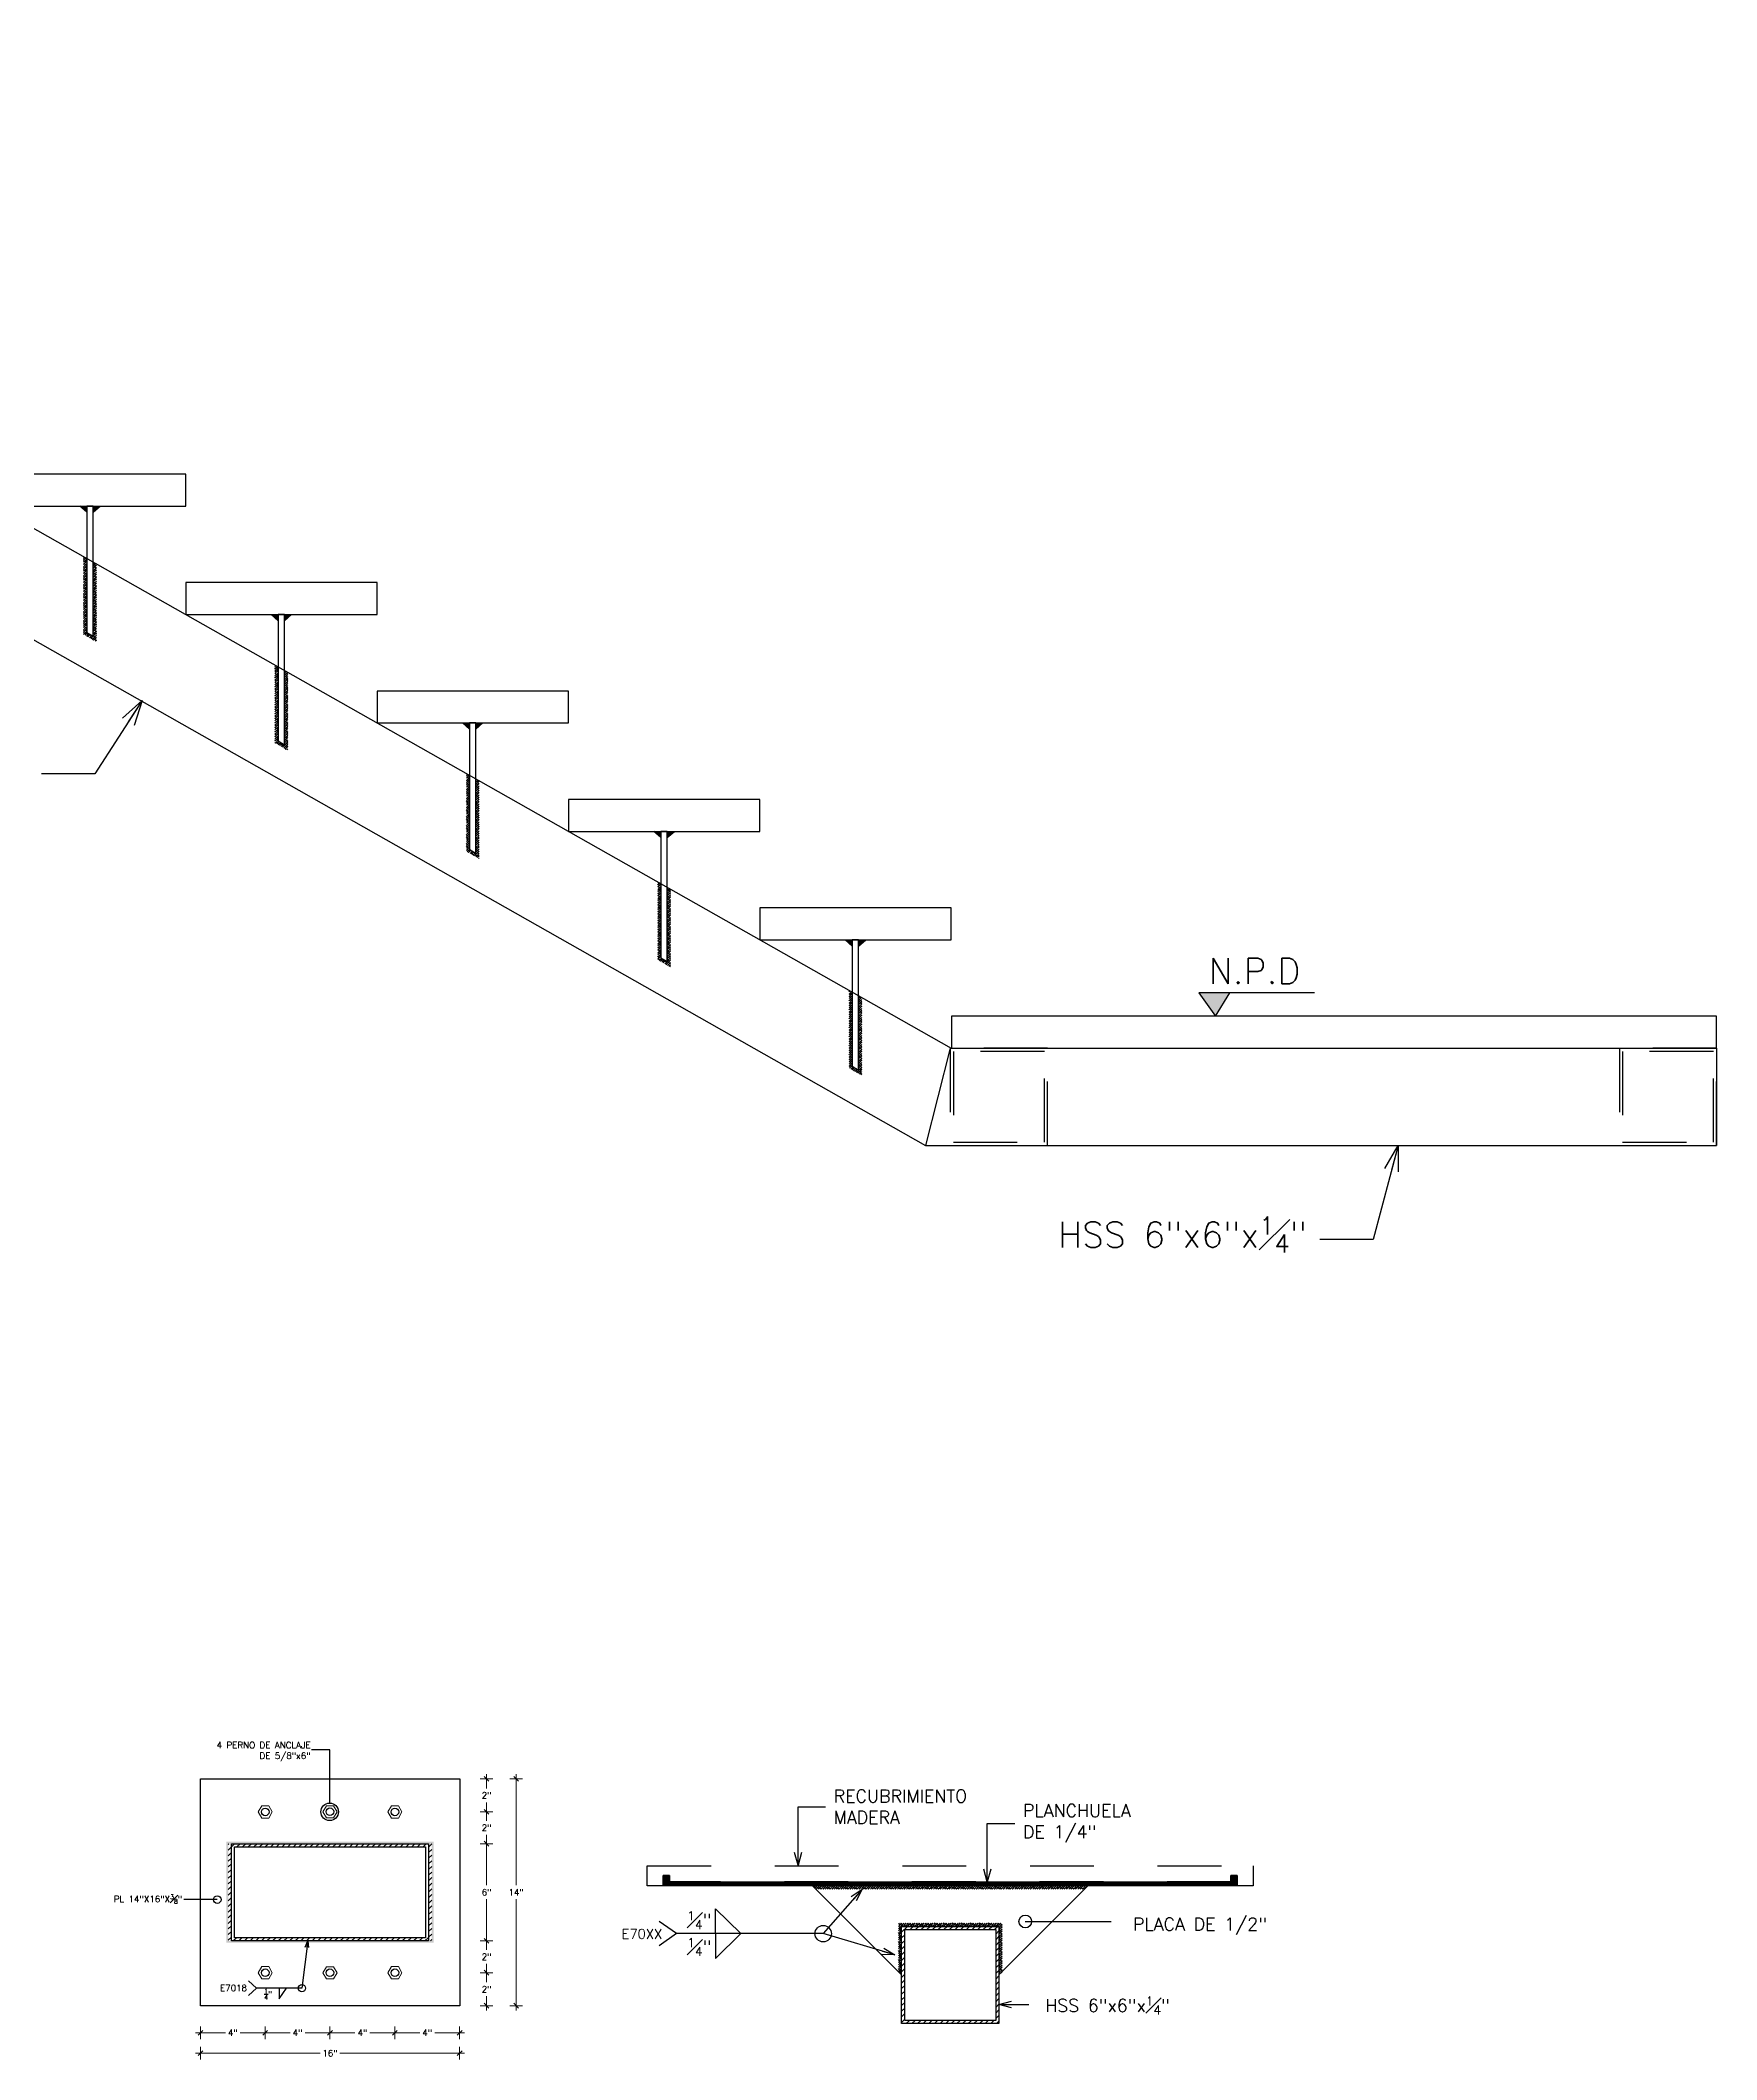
# Model space of a CAD drawing. Header units: metres. Extents: x -44 to 358, y -286 to 66.
# Drawn here: x 142.977 to 145.605, y 20.142 to 23.307 of the extents above; entities that cross this region are included whole.
import ezdxf

# ---------------------------------------------------------------- set-up
doc = ezdxf.new("R2010")
doc.units = ezdxf.units.M
doc.header["$LTSCALE"] = 0.3
doc.header["$PDMODE"] = 3
doc.linetypes.add('HIDDEN', pattern=[9.525, 6.35, -3.175])
doc.linetypes.add('HIDDEN2', pattern=[4.7625, 3.175, -1.5875])
for name, color, linetype in [('ACERO', 5, 'Continuous'), ('DimText', 4, 'Continuous'), ('DIMTEXTO', 4, 'Continuous'), ('Escalera', 2, 'Continuous'), ('HATCH', 8, 'Continuous')]:
    doc.layers.add(name, color=color, linetype=linetype)
doc.layers.add('VIGAS', color=1, linetype='HIDDEN', lineweight=15)
doc.styles.add('SIMPLEX', font='simplex_.ttf', dxfattribs={"height": 0.2})
doc.styles.add('SMPLEX', font='simplex.shx')
doc.dimstyles.new('D-08', dxfattribs={"dimscale": 0.08, "dimtxt": 0.2, "dimasz": 0.2, "dimexe": 0.18, "dimexo": 0.2, "dimgap": 0.1, "dimtad": 0, "dimtih": 1, "dimtoh": 1, "dimzin": 0, "dimdsep": 46, "dimtxsty": 'SMPLEX', "dimblk": 'OBLIQUE', "dimcen": 0.09, "dimdle": 0.2, "dimclrd": 4, "dimclre": 4, "dimclrt": 4, "dimadec": 0, "dimazin": 0, "dimtfac": 1, "dimtofl": 0, "dimtmove": 0, "dimatfit": 3, "dimldrblk": 'OPEN30', "dimfxl": 1, "dimtolj": 1, "dimtzin": 0, "dimarcsym": 0})
doc.dimstyles.new('D-20', dxfattribs={"dimscale": 0.2, "dimtxt": 0.2, "dimasz": 0.2, "dimexe": 0.18, "dimexo": 0.2, "dimgap": 0.1, "dimtad": 0, "dimtih": 1, "dimtoh": 1, "dimzin": 0, "dimdsep": 46, "dimtxsty": 'SMPLEX', "dimblk": 'OBLIQUE', "dimcen": 0.09, "dimdle": 0.2, "dimclrd": 4, "dimclre": 4, "dimclrt": 4, "dimadec": 0, "dimazin": 0, "dimtfac": 1, "dimtofl": 0, "dimtmove": 0, "dimatfit": 3, "dimldrblk": 'OPEN30', "dimfxl": 0.5, "dimfxlon": 1, "dimtolj": 1, "dimtzin": 0, "dimarcsym": 0})
doc.dimstyles.new('D-5', dxfattribs={"dimscale": 0.05, "dimtxt": 0.2, "dimasz": 0.2, "dimexe": 0.2, "dimexo": 0.2, "dimgap": 0.1, "dimtad": 0, "dimtih": 1, "dimtoh": 1, "dimzin": 0, "dimdsep": 46, "dimtxsty": 'SMPLEX', "dimblk1": 'OBLIQUE', "dimblk2": 'OBLIQUE', "dimsah": 1, "dimcen": 0.2, "dimclrd": 4, "dimclre": 4, "dimclrt": 4, "dimadec": 0, "dimazin": 0, "dimtfac": 1, "dimtmove": 0, "dimatfit": 3, "dimldrblk": 'OPEN30', "dimfxl": 0.2, "dimfxlon": 1, "dimtolj": 1, "dimtzin": 0, "dimarcsym": 0})
doc.dimstyles.new('DIM-10', dxfattribs={"dimscale": 0.1, "dimtxt": 0.2, "dimasz": 0.2, "dimexe": 0.2, "dimexo": 0.2, "dimgap": 0.1, "dimtad": 0, "dimtih": 1, "dimtoh": 1, "dimzin": 0, "dimdsep": 46, "dimtxsty": 'SMPLEX', "dimblk": 'OBLIQUE', "dimcen": 0.2, "dimclrd": 4, "dimclre": 4, "dimclrt": 4, "dimadec": 0, "dimazin": 0, "dimtfac": 1, "dimtmove": 0, "dimatfit": 3, "dimldrblk": 'OPEN30', "dimfxl": 0.5, "dimfxlon": 1, "dimtolj": 1, "dimtzin": 0, "dimarcsym": 0})
doc.dimstyles.new('DIM-100-PULG', dxfattribs={"dimtxt": 0.2, "dimasz": 0.15, "dimexe": 0.2, "dimexo": 0.2, "dimgap": 0.1, "dimtad": 0, "dimtih": 1, "dimtoh": 1, "dimdec": 4, "dimlfac": 39.370079, "dimzin": 0, "dimdsep": 46, "dimlunit": 5, "dimtxsty": 'SMPLEX', "dimblk": 'OBLIQUE', "dimcen": 5, "dimdle": 0.15, "dimclrd": 4, "dimclrt": 4, "dimadec": 0, "dimazin": 0, "dimtfac": 1, "dimtdec": 4, "dimtix": 1, "dimtmove": 0, "dimatfit": 3, "dimfxl": 0.2, "dimfxlon": 1, "dimfrac": 1, "dimlwd": 0, "dimlwe": 0, "dimarcsym": 0})
pattern_1 = [(45, (81.5245784, -3.9592616), (-0.00176776695, 0.00176776695), []), (135, (81.5245784, -3.9592616), (-0.00530330086, 0.00176776695), [0.00625, -0.00375])]

# ---------------------------------------------------------------- blocks, each defined once
blk = doc.blocks.new('_OBLIQUE')
at = {"color": 0, "linetype": 'ByBlock'}
blk.add_line((-0.5, -0.5), (0.5, 0.5), dxfattribs=at)
blk = doc.blocks.new('_Open30')
at = {"color": 0, "lineweight": -2}
for p, q in [((-1, 0.268), (0, 0)), ((0, 0), (-1, -0.268)), ((0, 0), (-1, 0))]:
    blk.add_line(p, q, dxfattribs=at)
blk = doc.blocks.new('*D654')
at = {"layer": 'DEFPOINTS', "color": 0, "transparency": 16777216}
for p in [(143.6343, 20.5819), (143.5327, 20.5301), (143.6765, 20.5301)]:
    blk.add_point(p, dxfattribs=at)
at = {"layer": 'DimText', "color": 0, "lineweight": 0, "transparency": 16777216}
for p, q in [((143.6665, 20.5819), (143.6865, 20.5819)), ((143.6665, 20.5301), (143.6865, 20.5301))]:
    blk.add_line(p, q, dxfattribs=at)
at = {"layer": 'DimText', "color": 4, "lineweight": 0, "transparency": 16777216}
for p, q in [((143.6765, 20.5894), (143.6765, 20.567)), ((143.6765, 20.5226), (143.6765, 20.545))]:
    blk.add_line(p, q, dxfattribs=at)
at = {"layer": 'DimText', "color": 4, "lineweight": 0, "transparency": 16777216, "xscale": 0.0075, "yscale": 0.0075, "zscale": 0.0075}
for p, rotation in [((143.6765, 20.5819), 90), ((143.6765, 20.5301), 270)]:
    blk.add_blockref('_OBLIQUE', p, dxfattribs=dict(at, rotation=rotation))
at = {"layer": 'DimText', "color": 4, "transparency": 16777216, "insert": (143.6765, 20.556), "char_height": 0.01, "attachment_point": 5, "style": 'SMPLEX'}
blk.add_mtext('2"', dxfattribs=at)
blk = doc.blocks.new('*D655')
at = {"layer": 'DEFPOINTS', "color": 0, "transparency": 16777216}
for p in [(143.5855, 20.4803), (143.5855, 20.3279), (143.6765, 20.3279)]:
    blk.add_point(p, dxfattribs=at)
at = {"layer": 'DimText', "color": 4, "lineweight": 0, "transparency": 16777216}
for p, q in [((143.6765, 20.4878), (143.6765, 20.415)), ((143.6765, 20.3204), (143.6765, 20.3931))]:
    blk.add_line(p, q, dxfattribs=at)
at = {"layer": 'DimText', "color": 0, "lineweight": 0, "transparency": 16777216}
for p, q in [((143.6665, 20.4803), (143.6865, 20.4803)), ((143.6665, 20.3279), (143.6865, 20.3279))]:
    blk.add_line(p, q, dxfattribs=at)
at = {"layer": 'DimText', "color": 4, "lineweight": 0, "transparency": 16777216, "xscale": 0.0075, "yscale": 0.0075, "zscale": 0.0075}
for p, rotation in [((143.6765, 20.4803), 90), ((143.6765, 20.3279), 270)]:
    blk.add_blockref('_OBLIQUE', p, dxfattribs=dict(at, rotation=rotation))
at = {"layer": 'DimText', "color": 4, "transparency": 16777216, "insert": (143.6765, 20.4041), "char_height": 0.01, "attachment_point": 5, "style": 'SMPLEX'}
blk.add_mtext('6"', dxfattribs=at)
blk = doc.blocks.new('*D656')
at = {"layer": 'DEFPOINTS', "color": 0, "transparency": 16777216}
for p in [(143.5327, 20.278), (143.6343, 20.2263), (143.6765, 20.2263)]:
    blk.add_point(p, dxfattribs=at)
at = {"layer": 'DimText', "color": 0, "lineweight": 0, "transparency": 16777216}
for p, q in [((143.6665, 20.278), (143.6865, 20.278)), ((143.6665, 20.2263), (143.6865, 20.2263))]:
    blk.add_line(p, q, dxfattribs=at)
at = {"layer": 'DimText', "color": 4, "lineweight": 0, "transparency": 16777216}
for p, q in [((143.6765, 20.2855), (143.6765, 20.2631)), ((143.6765, 20.2188), (143.6765, 20.2412))]:
    blk.add_line(p, q, dxfattribs=at)
at = {"layer": 'DimText', "color": 4, "lineweight": 0, "transparency": 16777216, "xscale": 0.0075, "yscale": 0.0075, "zscale": 0.0075}
for p, rotation in [((143.6765, 20.278), 90), ((143.6765, 20.2263), 270)]:
    blk.add_blockref('_OBLIQUE', p, dxfattribs=dict(at, rotation=rotation))
at = {"layer": 'DimText', "color": 4, "transparency": 16777216, "insert": (143.6765, 20.2521), "char_height": 0.01, "attachment_point": 5, "style": 'SMPLEX'}
blk.add_mtext('2"', dxfattribs=at)
blk = doc.blocks.new('*D657')
at = {"layer": 'DEFPOINTS', "color": 0, "transparency": 16777216}
for p in [(143.5855, 20.3279), (143.6765, 20.3279), (143.5327, 20.278)]:
    blk.add_point(p, dxfattribs=at)
at = {"layer": 'DimText', "color": 0, "lineweight": 0, "transparency": 16777216}
for p, q in [((143.6665, 20.3279), (143.6865, 20.3279)), ((143.6665, 20.278), (143.6865, 20.278))]:
    blk.add_line(p, q, dxfattribs=at)
at = {"layer": 'DimText', "color": 4, "lineweight": 0, "transparency": 16777216}
for p, q in [((143.6765, 20.3354), (143.6765, 20.3139)), ((143.6765, 20.2705), (143.6765, 20.292))]:
    blk.add_line(p, q, dxfattribs=at)
at = {"layer": 'DimText', "color": 4, "lineweight": 0, "transparency": 16777216, "xscale": 0.0075, "yscale": 0.0075, "zscale": 0.0075}
for p, rotation in [((143.6765, 20.3279), 90), ((143.6765, 20.278), 270)]:
    blk.add_blockref('_OBLIQUE', p, dxfattribs=dict(at, rotation=rotation))
at = {"layer": 'DimText', "color": 4, "transparency": 16777216, "insert": (143.6765, 20.3029), "char_height": 0.01, "attachment_point": 5, "style": 'SMPLEX'}
blk.add_mtext('2"', dxfattribs=at)
blk = doc.blocks.new('*D658')
at = {"layer": 'DEFPOINTS', "color": 0, "transparency": 16777216}
for p in [(143.5327, 20.5301), (143.5855, 20.4803), (143.6765, 20.4803)]:
    blk.add_point(p, dxfattribs=at)
at = {"layer": 'DimText', "color": 0, "lineweight": 0, "transparency": 16777216}
for p, q in [((143.6665, 20.5301), (143.6865, 20.5301)), ((143.6665, 20.4803), (143.6865, 20.4803))]:
    blk.add_line(p, q, dxfattribs=at)
at = {"layer": 'DimText', "color": 4, "lineweight": 0, "transparency": 16777216}
for p, q in [((143.6765, 20.5376), (143.6765, 20.5162)), ((143.6765, 20.4728), (143.6765, 20.4942))]:
    blk.add_line(p, q, dxfattribs=at)
at = {"layer": 'DimText', "color": 4, "lineweight": 0, "transparency": 16777216, "xscale": 0.0075, "yscale": 0.0075, "zscale": 0.0075}
for p, rotation in [((143.6765, 20.5301), 90), ((143.6765, 20.4803), 270)]:
    blk.add_blockref('_OBLIQUE', p, dxfattribs=dict(at, rotation=rotation))
at = {"layer": 'DimText', "color": 4, "transparency": 16777216, "insert": (143.6765, 20.5052), "char_height": 0.01, "attachment_point": 5, "style": 'SMPLEX'}
blk.add_mtext('2"', dxfattribs=at)
blk = doc.blocks.new('*D659')
at = {"layer": 'DEFPOINTS', "color": 0, "transparency": 16777216}
for p in [(143.6343, 20.5819), (143.6343, 20.2263), (143.7228, 20.2263)]:
    blk.add_point(p, dxfattribs=at)
at = {"layer": 'DimText', "color": 0, "lineweight": 0, "transparency": 16777216}
for p, q in [((143.7128, 20.5819), (143.7328, 20.5819)), ((143.7128, 20.2263), (143.7328, 20.2263))]:
    blk.add_line(p, q, dxfattribs=at)
at = {"layer": 'DimText', "color": 4, "lineweight": 0, "transparency": 16777216}
for p, q in [((143.7228, 20.5894), (143.7228, 20.415)), ((143.7228, 20.2188), (143.7228, 20.3931))]:
    blk.add_line(p, q, dxfattribs=at)
at = {"layer": 'DimText', "color": 4, "lineweight": 0, "transparency": 16777216, "xscale": 0.0075, "yscale": 0.0075, "zscale": 0.0075}
for p, rotation in [((143.7228, 20.5819), 90), ((143.7228, 20.2263), 270)]:
    blk.add_blockref('_OBLIQUE', p, dxfattribs=dict(at, rotation=rotation))
at = {"layer": 'DimText', "color": 4, "transparency": 16777216, "insert": (143.7228, 20.4041), "char_height": 0.01, "attachment_point": 5, "style": 'SMPLEX'}
blk.add_mtext('14"', dxfattribs=at)
blk = doc.blocks.new('*D660')
at = {"layer": 'DEFPOINTS', "color": 0, "transparency": 16777216}
for p in [(143.3295, 20.278), (143.2279, 20.2263), (143.3295, 20.1839)]:
    blk.add_point(p, dxfattribs=at)
at = {"layer": 'DimText', "color": 4, "lineweight": 0, "transparency": 16777216}
for p, q in [((143.2204, 20.1839), (143.2671, 20.1839)), ((143.337, 20.1839), (143.2904, 20.1839))]:
    blk.add_line(p, q, dxfattribs=at)
at = {"layer": 'DimText', "color": 0, "lineweight": 0, "transparency": 16777216}
for p, q in [((143.2279, 20.1939), (143.2279, 20.1739)), ((143.3295, 20.1939), (143.3295, 20.1739))]:
    blk.add_line(p, q, dxfattribs=at)
at = {"layer": 'DimText', "color": 4, "lineweight": 0, "transparency": 16777216, "xscale": 0.0075, "yscale": 0.0075, "zscale": 0.0075, "rotation": 180}
blk.add_blockref('_OBLIQUE', (143.2279, 20.1839), dxfattribs=at)
at = {"layer": 'DimText', "color": 4, "lineweight": 0, "transparency": 16777216, "xscale": 0.0075, "yscale": 0.0075, "zscale": 0.0075}
blk.add_blockref('_OBLIQUE', (143.3295, 20.1839), dxfattribs=at)
at = {"layer": 'DimText', "color": 4, "transparency": 16777216, "insert": (143.2787, 20.1839), "char_height": 0.01, "attachment_point": 5, "style": 'SMPLEX'}
blk.add_mtext('4"', dxfattribs=at)
blk = doc.blocks.new('*D666')
at = {"layer": 'DEFPOINTS', "color": 0, "transparency": 16777216}
for p in [(143.431, 20.2779), (143.5327, 20.278), (143.5327, 20.1839)]:
    blk.add_point(p, dxfattribs=at)
at = {"layer": 'DimText', "color": 4, "lineweight": 0, "transparency": 16777216}
for p, q in [((143.4235, 20.1839), (143.4702, 20.1839)), ((143.5402, 20.1839), (143.4935, 20.1839))]:
    blk.add_line(p, q, dxfattribs=at)
at = {"layer": 'DimText', "color": 0, "lineweight": 0, "transparency": 16777216}
for p, q in [((143.431, 20.1939), (143.431, 20.1739)), ((143.5327, 20.1939), (143.5327, 20.1739))]:
    blk.add_line(p, q, dxfattribs=at)
at = {"layer": 'DimText', "color": 4, "lineweight": 0, "transparency": 16777216, "xscale": 0.0075, "yscale": 0.0075, "zscale": 0.0075, "rotation": 180}
blk.add_blockref('_OBLIQUE', (143.431, 20.1839), dxfattribs=at)
at = {"layer": 'DimText', "color": 4, "lineweight": 0, "transparency": 16777216, "xscale": 0.0075, "yscale": 0.0075, "zscale": 0.0075}
blk.add_blockref('_OBLIQUE', (143.5327, 20.1839), dxfattribs=at)
at = {"layer": 'DimText', "color": 4, "transparency": 16777216, "insert": (143.4819, 20.1839), "char_height": 0.01, "attachment_point": 5, "style": 'SMPLEX'}
blk.add_mtext('4"', dxfattribs=at)
blk = doc.blocks.new('*D667')
at = {"layer": 'DEFPOINTS', "color": 0, "transparency": 16777216}
for p in [(143.5327, 20.278), (143.6343, 20.2263), (143.6343, 20.1839)]:
    blk.add_point(p, dxfattribs=at)
at = {"layer": 'DimText', "color": 4, "lineweight": 0, "transparency": 16777216}
for p, q in [((143.5252, 20.1839), (143.5719, 20.1839)), ((143.6418, 20.1839), (143.5952, 20.1839))]:
    blk.add_line(p, q, dxfattribs=at)
at = {"layer": 'DimText', "color": 0, "lineweight": 0, "transparency": 16777216}
for p, q in [((143.5327, 20.1939), (143.5327, 20.1739)), ((143.6343, 20.1939), (143.6343, 20.1739))]:
    blk.add_line(p, q, dxfattribs=at)
at = {"layer": 'DimText', "color": 4, "lineweight": 0, "transparency": 16777216, "xscale": 0.0075, "yscale": 0.0075, "zscale": 0.0075, "rotation": 180}
blk.add_blockref('_OBLIQUE', (143.5327, 20.1839), dxfattribs=at)
at = {"layer": 'DimText', "color": 4, "lineweight": 0, "transparency": 16777216, "xscale": 0.0075, "yscale": 0.0075, "zscale": 0.0075}
blk.add_blockref('_OBLIQUE', (143.6343, 20.1839), dxfattribs=at)
at = {"layer": 'DimText', "color": 4, "transparency": 16777216, "insert": (143.5835, 20.1839), "char_height": 0.01, "attachment_point": 5, "style": 'SMPLEX'}
blk.add_mtext('4"', dxfattribs=at)
blk = doc.blocks.new('*D668')
at = {"layer": 'DEFPOINTS', "color": 0, "transparency": 16777216}
for p in [(143.3295, 20.278), (143.431, 20.2779), (143.431, 20.1839)]:
    blk.add_point(p, dxfattribs=at)
at = {"layer": 'DimText', "color": 4, "lineweight": 0, "transparency": 16777216}
for p, q in [((143.322, 20.1839), (143.3686, 20.1839)), ((143.4385, 20.1839), (143.3919, 20.1839))]:
    blk.add_line(p, q, dxfattribs=at)
at = {"layer": 'DimText', "color": 0, "lineweight": 0, "transparency": 16777216}
for p, q in [((143.3295, 20.1939), (143.3295, 20.1739)), ((143.431, 20.1939), (143.431, 20.1739))]:
    blk.add_line(p, q, dxfattribs=at)
at = {"layer": 'DimText', "color": 4, "lineweight": 0, "transparency": 16777216, "xscale": 0.0075, "yscale": 0.0075, "zscale": 0.0075, "rotation": 180}
blk.add_blockref('_OBLIQUE', (143.3295, 20.1839), dxfattribs=at)
at = {"layer": 'DimText', "color": 4, "lineweight": 0, "transparency": 16777216, "xscale": 0.0075, "yscale": 0.0075, "zscale": 0.0075}
blk.add_blockref('_OBLIQUE', (143.431, 20.1839), dxfattribs=at)
at = {"layer": 'DimText', "color": 4, "transparency": 16777216, "insert": (143.3803, 20.1839), "char_height": 0.01, "attachment_point": 5, "style": 'SMPLEX'}
blk.add_mtext('4"', dxfattribs=at)
blk = doc.blocks.new('*D669')
at = {"layer": 'DEFPOINTS', "color": 0, "transparency": 16777216}
for p in [(143.2279, 20.2263), (143.6343, 20.2263), (143.6343, 20.1518)]:
    blk.add_point(p, dxfattribs=at)
at = {"layer": 'DimText', "color": 4, "lineweight": 0, "transparency": 16777216}
for p, q in [((143.2204, 20.1518), (143.4157, 20.1518)), ((143.6418, 20.1518), (143.4466, 20.1518))]:
    blk.add_line(p, q, dxfattribs=at)
at = {"layer": 'DimText', "color": 0, "lineweight": 0, "transparency": 16777216}
for p, q in [((143.2279, 20.1618), (143.2279, 20.1418)), ((143.6343, 20.1618), (143.6343, 20.1418))]:
    blk.add_line(p, q, dxfattribs=at)
at = {"layer": 'DimText', "color": 4, "lineweight": 0, "transparency": 16777216, "xscale": 0.0075, "yscale": 0.0075, "zscale": 0.0075, "rotation": 180}
blk.add_blockref('_OBLIQUE', (143.2279, 20.1518), dxfattribs=at)
at = {"layer": 'DimText', "color": 4, "lineweight": 0, "transparency": 16777216, "xscale": 0.0075, "yscale": 0.0075, "zscale": 0.0075}
blk.add_blockref('_OBLIQUE', (143.6343, 20.1518), dxfattribs=at)
at = {"layer": 'DimText', "color": 4, "transparency": 16777216, "insert": (143.4311, 20.1518), "char_height": 0.01, "attachment_point": 5, "style": 'SMPLEX'}
blk.add_mtext('16"', dxfattribs=at)

msp = doc.modelspace()

# ---------------------------------------------------------------- hatches: boundary and pattern name
at = {"layer": 'DIMTEXTO', "linetype": 'Continuous', "ltscale": 0.1}
msp.add_hatch(color=4, dxfattribs=at).paths.add_polyline_path([(144.8414684, 21.8141148), (144.7930015, 21.8141148), (144.8190684, 21.7773551)])
at = {"layer": 'HATCH', "ltscale": 0.02}
for points in [[(143.0498167, 22.5674986), (143.0498167, 22.5773551), (143.0387739, 22.5773551)], [(143.0598167, 22.5674986), (143.0598167, 22.5773551), (143.0708595, 22.5773551)], [(143.3498167, 22.3974986), (143.3498167, 22.4073551), (143.3387739, 22.4073551)], [(143.3598167, 22.3974986), (143.3598167, 22.4073551), (143.3708595, 22.4073551)], [(143.6498167, 22.2274986), (143.6498167, 22.2373551), (143.6387739, 22.2373551)], [(143.6598167, 22.2274986), (143.6598167, 22.2373551), (143.6708595, 22.2373551)], [(143.9498167, 22.0574986), (143.9498167, 22.0673551), (143.9387739, 22.0673551)], [(143.9598167, 22.0574986), (143.9598167, 22.0673551), (143.9708594, 22.0673551)], [(144.2498167, 21.8874986), (144.2498167, 21.8973551), (144.2387739, 21.8973551)], [(144.2598167, 21.8874986), (144.2598167, 21.8973551), (144.2708594, 21.8973551)]]:
    msp.add_hatch(color=256, dxfattribs=at).paths.add_polyline_path(points)
h = msp.add_hatch(dxfattribs=at)
h.set_pattern_fill('ANSI38,_I', color=256, scale=0.02, style=2)
h.set_pattern_definition([(45, (-207.337536, 103.3960468), (-0.001767766953, 0.001767766953), []), (135, (-207.337536, 103.3960468), (-0.005303300859, 0.001767766953), [0.00625, -0.00375])])
h.paths.add_polyline_path([(143.0648167, 22.4860343), (143.0648167, 22.3644754), (143.0448167, 22.3761421), (143.0448167, 22.497701), (143.0498167, 22.4947843), (143.0498167, 22.3790139), (143.0598167, 22.3731806), (143.0598167, 22.488951)])
h = msp.add_hatch(dxfattribs=at)
h.set_pattern_fill('ANSI38,_I', color=256, scale=0.02, style=2)
h.set_pattern_definition([(45, (-207.637536, 103.2260468), (-0.001767766953, 0.001767766953), []), (135, (-207.637536, 103.2260468), (-0.005303300859, 0.001767766953), [0.00625, -0.00375])])
h.paths.add_polyline_path([(143.3648167, 22.3160343), (143.3648167, 22.1944754), (143.3448167, 22.2061421), (143.3448167, 22.327701), (143.3498167, 22.3247843), (143.3498167, 22.2090139), (143.3598167, 22.2031806), (143.3598167, 22.318951)])
h = msp.add_hatch(dxfattribs=at)
h.set_pattern_fill('ANSI38,_I', color=256, scale=0.02, style=2)
h.set_pattern_definition([(45, (-207.937536, 103.0560468), (-0.001767766953, 0.001767766953), []), (135, (-207.937536, 103.0560468), (-0.005303300859, 0.001767766953), [0.00625, -0.00375])])
h.paths.add_polyline_path([(143.6648167, 22.1460343), (143.6648167, 22.0244754), (143.6448167, 22.0361421), (143.6448167, 22.157701), (143.6498167, 22.1547843), (143.6498167, 22.0390139), (143.6598167, 22.0331806), (143.6598167, 22.148951)])
h = msp.add_hatch(dxfattribs=at)
h.set_pattern_fill('ANSI38,_I', color=256, scale=0.02, style=2)
h.set_pattern_definition([(45, (-208.237536, 102.8860468), (-0.001767766953, 0.001767766953), []), (135, (-208.237536, 102.8860468), (-0.005303300859, 0.001767766953), [0.00625, -0.00375])])
h.paths.add_polyline_path([(143.9648167, 21.9760343), (143.9648167, 21.8544754), (143.9448167, 21.8661421), (143.9448167, 21.987701), (143.9498167, 21.9847843), (143.9498167, 21.8690139), (143.9598167, 21.8631806), (143.9598167, 21.978951)])
h = msp.add_hatch(dxfattribs=at)
h.set_pattern_fill('ANSI38,_I', color=256, scale=0.02, style=2)
h.set_pattern_definition([(45, (-208.537536, 102.7160468), (-0.001767766953, 0.001767766953), []), (135, (-208.537536, 102.7160468), (-0.005303300859, 0.001767766953), [0.00625, -0.00375])])
h.paths.add_polyline_path([(144.2648167, 21.8060343), (144.2648167, 21.6844754), (144.2448167, 21.6961421), (144.2448167, 21.817701), (144.2498167, 21.8147843), (144.2498167, 21.6990139), (144.2598167, 21.6931806), (144.2598167, 21.808951)])
at = {"layer": 'HATCH'}
h = msp.add_hatch(dxfattribs=at)
h.set_pattern_fill('ANSI38', color=256, scale=0.01)
h.set_pattern_definition([(45, (83.4018022, -2.5964389), (-0.000883883476, 0.000883883476), []), (135, (83.4018022, -2.5964389), (-0.00265165043, 0.000883883476), [0.003125, -0.001875])])
h.paths.add_polyline_path([(143.5935397, 20.4832721), (143.2684197, 20.4832721), (143.2684197, 20.3248721), (143.5935397, 20.3248721)])
h.paths.add_polyline_path([(143.2714197, 20.3278721), (143.2714197, 20.4802721), (143.5905397, 20.4802721), (143.5905397, 20.3278721)], flags=16)
h.paths.add_polyline_path([(143.2764197, 20.3328721), (143.2764197, 20.4752721), (143.5855397, 20.4752721), (143.5855397, 20.3328721)], flags=0)
at = {"layer": 'HATCH', "linetype": 'Continuous'}
h = msp.add_hatch(dxfattribs=at)
h.set_pattern_fill('ANSI31', color=256, scale=0.05)
h.set_pattern_definition([(45, (83.543319, -2.611962), (-0.0044194174, 0.0044194174), [])])
h.paths.add_polyline_path([(143.5905397, 20.4802721), (143.2714197, 20.4802721), (143.2714197, 20.3278721), (143.5905397, 20.3278721)])
h.paths.add_polyline_path([(143.5855397, 20.4752721), (143.5855397, 20.3328721), (143.2764197, 20.3328721), (143.2764197, 20.4752721)], flags=16)
h = msp.add_hatch(dxfattribs=at)
h.set_pattern_fill('ANSI31', color=256, scale=0.01)
h.set_pattern_definition([(45, (81.5245784, -3.9592616), (-0.000883883476, 0.000883883476), [])])
h.paths.add_polyline_path([(144.8534377, 20.414045), (143.9534377, 20.414045), (143.9534377, 20.430395), (143.9634377, 20.430395), (143.9634377, 20.420395), (144.8434377, 20.420395), (144.8434377, 20.430395), (144.8534377, 20.430395)])
at = {"layer": 'HATCH', "ltscale": 0.02}
h = msp.add_hatch(dxfattribs=at)
h.set_pattern_fill('ANSI38', color=256, scale=0.02, style=0)
h.set_pattern_definition(pattern_1)
h.paths.add_polyline_path([(144.6191935, 20.414045), (144.1876819, 20.414045), (144.1926819, 20.409045), (144.6141935, 20.409045)])
h = msp.add_hatch(dxfattribs=at)
h.set_pattern_fill('ANSI38', color=256, scale=0.02, style=0)
h.set_pattern_definition(pattern_1)
h.paths.add_polyline_path([(144.3222377, 20.2794892), (144.3272377, 20.2744892), (144.3272377, 20.3506892), (144.4796377, 20.3506892), (144.4796377, 20.2744892), (144.4846377, 20.2794892), (144.4846377, 20.3556892), (144.3222377, 20.3556892)])
at = {"layer": 'HATCH', "linetype": 'Continuous'}
h = msp.add_hatch(dxfattribs=at)
h.set_pattern_fill('ANSI31', color=256, scale=0.05)
h.set_pattern_definition([(45, (81.5245784, -3.9592616), (-0.0044194174, 0.0044194174), [])])
h.paths.add_polyline_path([(144.4796377, 20.3506892), (144.3272377, 20.3506892), (144.3272377, 20.1982892), (144.4796377, 20.1982892)])
h.paths.add_polyline_path([(144.4746377, 20.3456892), (144.4746377, 20.2032892), (144.3322377, 20.2032892), (144.3322377, 20.3456892)], flags=16)

# ---------------------------------------------------------------- linework, layer by layer
at = {"layer": 'ACERO', "color": 0}
for points in [[(143.0498167, 22.5773551), (143.0498167, 22.3790139), (143.0598167, 22.3731806), (143.0598167, 22.5773551)], [(143.3498167, 22.4073551), (143.3498167, 22.2090139), (143.3598167, 22.2031806), (143.3598167, 22.4073551)], [(143.6498167, 22.2373551), (143.6498167, 22.0390139), (143.6598167, 22.0331806), (143.6598167, 22.2373551)], [(143.9498167, 22.0673551), (143.9498167, 21.8690139), (143.9598167, 21.8631806), (143.9598167, 22.0673551)], [(144.2498167, 21.8973551), (144.2498167, 21.6990139), (144.2598167, 21.6931806), (144.2598167, 21.8973551)]]:
    msp.add_lwpolyline(points, close=True, dxfattribs=at)
at = {"layer": 'ACERO', "color": 1}
for points in [[(143.2764197, 20.4802721), (143.5855397, 20.4802721), (143.5855397, 20.3278721), (143.2764197, 20.3278721)], [(143.2814197, 20.4752721), (143.5805397, 20.4752721), (143.5805397, 20.3328721), (143.2814197, 20.3328721)], [(144.8534377, 20.414045), (143.9534377, 20.414045), (143.9534377, 20.430395), (143.9634377, 20.430395), (143.9634377, 20.420395), (144.8434377, 20.420395), (144.8434377, 20.430395), (144.8534377, 20.430395)], [(144.6191935, 20.414045), (144.1876819, 20.414045), (144.3272377, 20.2744892), (144.3272377, 20.3506892), (144.4796377, 20.3506892), (144.4796377, 20.2744892)], [(144.3272377, 20.3506892), (144.4796377, 20.3506892), (144.4796377, 20.1982892), (144.3272377, 20.1982892)], [(144.3322377, 20.3456892), (144.4746377, 20.3456892), (144.4746377, 20.2032892), (144.3322377, 20.2032892)]]:
    msp.add_lwpolyline(points, close=True, dxfattribs=at)
at = {"layer": 'DIMTEXTO', "ltscale": 0.02}
for q in [(143.9470767, 20.3582754), (143.9470767, 20.3202029)]:
    msp.add_line((143.9739905, 20.3392391), q, dxfattribs=at)
at = {"layer": 'DIMTEXTO'}
for p, q in [((143.3156389, 20.2537838), (143.3033101, 20.2654138)), ((143.3156389, 20.2537838), (143.3033101, 20.2421538)), ((143.351337, 20.2537838), (143.351337, 20.2369934)), ((143.351337, 20.2369934), (143.3629204, 20.2537838))]:
    msp.add_line(p, q, dxfattribs=at)
at = {"layer": 'DIMTEXTO', "color": 4, "linetype": 'Continuous', "ltscale": 0.1}
msp.add_lwpolyline([(144.9743739, 21.8141148), (144.7929833, 21.8141148), (144.8190684, 21.7773551), (144.8414684, 21.8141148)], dxfattribs=at)
at = {"layer": 'DIMTEXTO'}
msp.add_lwpolyline([(143.4305685, 20.5440741), (143.4305685, 20.6276621), (143.4019035, 20.6276621)], dxfattribs=at)
at = {"layer": 'DIMTEXTO', "ltscale": 0.02}
for points in [[(144.0356501, 20.3392391), (144.0356501, 20.3780611), (144.0753446, 20.3392391)], [(144.0356501, 20.3392391), (144.0356501, 20.3004171), (144.0753446, 20.3392391)]]:
    msp.add_lwpolyline(points, dxfattribs=at)
at = {"layer": 'DIMTEXTO'}
for centre, radius in [((143.4305685, 20.5302721), 0.0138021), ((143.387035, 20.2537838), 0.0055666)]:
    msp.add_circle(centre, radius, dxfattribs=at)
at = {"layer": 'DIMTEXTO', "ltscale": 0.02}
msp.add_circle((144.2042201, 20.3392391), 0.0128567, dxfattribs=at)
at = {"layer": 'Escalera', "color": 1}
for p, q in [((141.6165814, 23.3073551), (144.4048167, 21.7273551)), ((141.3295203, 23.2948551), (144.3646379, 21.5749551)), ((144.4048167, 21.7273551), (145.6048167, 21.7273551)), ((145.6048167, 21.7273551), (145.6048167, 21.5749551)), ((144.3646379, 21.5749551), (145.6048167, 21.5749551))]:
    msp.add_line(p, q, dxfattribs=at)
at = {"layer": 'Escalera', "color": 8}
msp.add_line((144.4035245, 21.7273551), (144.3646379, 21.5749551), dxfattribs=at)
at = {"layer": 'Escalera', "color": 8, "linetype": 'HIDDEN2', "ltscale": 0.05}
for points in [[(144.5559245, 21.7273551), (144.4035245, 21.7273551), (144.4035245, 21.5749551), (144.5559245, 21.5749551)], [(144.5509245, 21.7223551), (144.4085245, 21.7223551), (144.4085245, 21.5799551), (144.5509245, 21.5799551)], [(145.6048167, 21.7273551), (145.4524167, 21.7273551), (145.4524167, 21.5749551), (145.6048167, 21.5749551)], [(145.5998167, 21.7223551), (145.4574167, 21.7223551), (145.4574167, 21.5799551), (145.5998167, 21.5799551)]]:
    msp.add_lwpolyline(points, close=True, dxfattribs=at)
at = {"layer": 'Escalera'}
for centre in [(143.3295459, 20.5301234), (143.4309797, 20.5302721), (143.5327459, 20.5301234), (143.3295459, 20.2780207), (143.4309797, 20.2778721), (143.5327459, 20.2780207)]:
    msp.add_circle(centre, 0.006, dxfattribs=at)
at = {"layer": 'HATCH', "ltscale": 0.02}
for p, q in [((143.0498167, 22.5674986), (143.0387739, 22.5773551)), ((143.0598167, 22.5674986), (143.0708595, 22.5773551)), ((143.3498167, 22.3974986), (143.3387739, 22.4073551)), ((143.3598167, 22.3974986), (143.3708595, 22.4073551)), ((143.6498167, 22.2274986), (143.6387739, 22.2373551)), ((143.6598167, 22.2274986), (143.6708595, 22.2373551)), ((143.9498167, 22.0574986), (143.9387739, 22.0673551)), ((143.9598167, 22.0574986), (143.9708594, 22.0673551)), ((144.2498167, 21.8874986), (144.2387739, 21.8973551)), ((144.2598167, 21.8874986), (144.2708594, 21.8973551))]:
    msp.add_line(p, q, dxfattribs=at)
at = {"layer": 'HATCH', "linetype": 'Continuous'}
for points in [[(143.2048167, 22.6273551), (142.9048167, 22.6273551), (142.9048167, 22.5773551), (143.2048167, 22.5773551)], [(143.5048167, 22.4573551), (143.2048167, 22.4573551), (143.2048167, 22.4073551), (143.5048167, 22.4073551)], [(143.8048167, 22.2873551), (143.5048167, 22.2873551), (143.5048167, 22.2373551), (143.8048167, 22.2373551)], [(144.1048167, 22.1173551), (143.8048167, 22.1173551), (143.8048167, 22.0673551), (144.1048167, 22.0673551)], [(144.4048167, 21.9473551), (144.1048167, 21.9473551), (144.1048167, 21.8973551), (144.4048167, 21.8973551)], [(145.6048167, 21.7773551), (144.4055241, 21.7773551), (144.4055241, 21.7273551), (145.6048167, 21.7273551)]]:
    msp.add_lwpolyline(points, close=True, dxfattribs=at)
at = {"layer": 'HATCH', "color": 3}
msp.add_lwpolyline([(143.2279459, 20.5818721), (143.6343459, 20.5818721), (143.6343459, 20.2262721), (143.2279459, 20.2262721)], close=True, dxfattribs=at)
at = {"layer": 'HATCH', "linetype": 'HIDDEN', "ltscale": 0.025}
msp.add_lwpolyline([(143.9284377, 20.445395), (144.8784377, 20.445395), (144.8784377, 20.414045), (144.8534377, 20.414045), (144.8534377, 20.430395), (144.8434377, 20.430395), (144.8434377, 20.420395), (143.9634377, 20.420395), (143.9634377, 20.430395), (143.9534377, 20.430395), (143.9534377, 20.414045), (143.9284377, 20.414045)], close=True, dxfattribs=at)
at = {"layer": 'VIGAS'}
for points in [[(143.3184739, 20.5301234), (143.3240099, 20.539712), (143.3350819, 20.539712), (143.3406178, 20.5301234), (143.3350819, 20.5205348), (143.3240099, 20.5205348)], [(143.4420517, 20.5302721), (143.4365157, 20.5398607), (143.4254437, 20.5398607), (143.4199077, 20.5302721), (143.4254437, 20.5206835), (143.4365157, 20.5206835)], [(143.5438178, 20.5301234), (143.5382819, 20.539712), (143.5272099, 20.539712), (143.5216739, 20.5301234), (143.5272099, 20.5205348), (143.5382819, 20.5205348)], [(143.3184739, 20.2780207), (143.3240099, 20.2684321), (143.3350819, 20.2684321), (143.3406178, 20.2780207), (143.3350819, 20.2876093), (143.3240099, 20.2876093)], [(143.4420517, 20.2778721), (143.4365157, 20.2682835), (143.4254437, 20.2682835), (143.4199077, 20.2778721), (143.4254437, 20.2874607), (143.4365157, 20.2874607)], [(143.5438178, 20.2780207), (143.5382819, 20.2684321), (143.5272099, 20.2684321), (143.5216739, 20.2780207), (143.5272099, 20.2876093), (143.5382819, 20.2876093)]]:
    msp.add_lwpolyline(points, close=True, dxfattribs=at)

# ---------------------------------------------------------------- texts
at = {"layer": 'DIMTEXTO', "color": 4, "linetype": 'Continuous', "ltscale": 0.1, "char_height": 0.04, "attachment_point": 5, "style": 'SMPLEX'}
for s, insert in [('N.P.D', (144.8804669, 21.8483888)), ('\\A1;{\\fSimplex|b0|i0|c0|p2; HSS 6"x6"x\\H0.7x;\\S1#4;\\H1.42857x;"}', (144.7540408, 21.435067))]:
    msp.add_mtext(s, dxfattribs=dict(at, insert=insert))
at = {"layer": 'DIMTEXTO', "char_height": 0.01, "attachment_point": 6, "style": 'SMPLEX'}
for s, insert in [('\\A1;{\\C4;4 PERNO DE ANCLAJE\\PDE 5/8"x6"}', (143.4007227, 20.6247898)), ('\\A1; PL 14"X16"X{\\H0.7x;\\S3#8;}"', (143.1992984, 20.3934211))]:
    msp.add_mtext(s, dxfattribs=dict(at, insert=insert))
at = {"layer": 'DIMTEXTO', "color": 4, "ltscale": 0.02, "style": 'SIMPLEX'}
for s, insert, char_height, attachment_point in [('\\A1;RECUBRIMIENTO \\PMADERA', (144.2206598, 20.5382326), 0.02, 4), ('\\A1;PLANCHUELA \\PDE 1/4"', (144.5173803, 20.5121554), 0.02, 4), ('\\A1;{\\H0.7x;\\S1#4;\\H1.429x;"}', (143.9910402, 20.3602004), 0.02, 4), ('\\A1;PLACA DE 1/2"', (144.8997997, 20.3508194), 0.02, 6), ('\\A1;E70XX', (143.8883083, 20.3388753), 0.015, 4), ('\\A1;{\\H0.7x;\\S1#4;\\H1.429x;"}', (143.9910402, 20.3182779), 0.02, 4), ('\\A1; HSS 6"x6"x{\\H0.7x;\\S1#4;}"', (144.6430889, 20.2266281), 0.02, 5)]:
    msp.add_mtext(s, dxfattribs=dict(at, insert=insert, char_height=char_height, attachment_point=attachment_point))
at = {"layer": 'DIMTEXTO', "color": 4, "char_height": 0.01, "attachment_point": 5, "style": 'SMPLEX'}
for s, insert in [('\\A1;E7018', (143.2797687, 20.2540346)), ('\\A1;{\\H0.7x;\\S1/4;}" ', (143.3343072, 20.2442564))]:
    msp.add_mtext(s, dxfattribs=dict(at, insert=insert))

# ---------------------------------------------------------------- dimensions: what is measured, and where the dimension line sits
at = {"layer": 'DimText'}
for base, p1, p2, text, picture, middle in [((143.6765124, 20.5301234), (143.6343459, 20.5818721), (143.5327459, 20.5301234), '2"', '*D654', (143.6765124, 20.5559977)), ((143.6765124, 20.4802721), (143.5327459, 20.5301234), (143.5855397, 20.4802721), '2"', '*D658', (143.6765124, 20.5051977)), ((143.6765124, 20.3278721), (143.5855397, 20.4802721), (143.5855397, 20.3278721), '6"', '*D655', (143.6765124, 20.4040721)), ((143.6765124, 20.3278721), (143.5327459, 20.2780207), (143.5855397, 20.3278721), '2"', '*D657', (143.6765124, 20.3029464)), ((143.6765124, 20.2262721), (143.5327459, 20.2780207), (143.6343459, 20.2262721), '2"', '*D656', (143.6765124, 20.2521464))]:
    dim = msp.add_linear_dim(base=base, p1=p1, p2=p2, angle=270, text=text, dimstyle='DIM-100-PULG', override={"dimscale": 0.05, "dimpost": '"'}, dxfattribs=at)
    dim.commit()
    dim.dimension.update_dxf_attribs({"geometry": picture, "text_midpoint": middle})
dim = msp.add_linear_dim(base=(143.7227975, 20.2262721), p1=(143.6343459, 20.5818721), p2=(143.6343459, 20.2262721), angle=90, dimstyle='DIM-100-PULG', override={"dimscale": 0.05, "dimpost": '"'}, dxfattribs=at)
dim.commit()
dim.dimension.update_dxf_attribs({"geometry": '*D659', "text_midpoint": (143.7227975, 20.4040721)})
for base, p1, p2, override, picture, middle in [((143.3295459, 20.1839382), (143.2279459, 20.2262721), (143.3295459, 20.2780207), {"dimscale": 0.05, "dimpost": '"'}, '*D660', (143.2787459, 20.1839382)), ((143.4309797, 20.1839382), (143.3295459, 20.2780207), (143.4309797, 20.2778721), {"dimscale": 0.05, "dimpost": '"', "dimtmove": 1}, '*D668', (143.3802628, 20.1839382)), ((143.5327459, 20.1839382), (143.4309797, 20.2778721), (143.5327459, 20.2780207), {"dimscale": 0.05, "dimpost": '"', "dimtmove": 1}, '*D666', (143.4818628, 20.1839382)), ((143.6343459, 20.1839382), (143.5327459, 20.2780207), (143.6343459, 20.2262721), {"dimscale": 0.05, "dimpost": '"', "dimtmove": 1}, '*D667', (143.5835459, 20.1839382)), ((143.6343459, 20.1517748), (143.2279459, 20.2262721), (143.6343459, 20.2262721), {"dimscale": 0.05, "dimpost": '"', "dimtmove": 1}, '*D669', (143.4311459, 20.1517748))]:
    dim = msp.add_linear_dim(base=base, p1=p1, p2=p2, dimstyle='DIM-100-PULG', override=override, dxfattribs=at)
    dim.commit()
    dim.dimension.update_dxf_attribs({"geometry": picture, "text_midpoint": middle})

# ---------------------------------------------------------------- leaders
at = {"layer": 'DIMTEXTO', "color": 1}
for points in [[(143.1364145, 22.2726699), (143.0623038, 22.1572979), (142.9787087, 22.1572979)], [(145.1053698, 21.5749551), (145.0662717, 21.4276043), (144.9826765, 21.4276043)]]:
    msp.add_leader(points, dimstyle='D-20', override={"dimgap": 0.1, "dimtad": 0}, dxfattribs=at)
at = {"layer": 'DIMTEXTO', "ltscale": 0.02}
for points in [[(144.1647254, 20.4465872), (144.1647254, 20.5382326), (144.2078734, 20.5382326)], [(144.4614459, 20.4205101), (144.4614459, 20.5121554), (144.5045939, 20.5121554)], [(144.4794413, 20.2282475), (144.5264728, 20.2282475)]]:
    msp.add_leader(points, dimstyle='DIM-10', dxfattribs=at)
at = {"layer": 'DIMTEXTO'}
for points, dimstyle, override in [([(143.2543451, 20.3927346), (143.2020367, 20.3927346)], 'D-08', {"dimasz": 0.15, "dimldrblk": 'DotBlank'}), ([(143.39615, 20.3278721), (143.387035, 20.2537838), (143.3156389, 20.2537838)], 'D-5', {"dimgap": 0.1, "dimtad": 0})]:
    msp.add_leader(points, dimstyle=dimstyle, override=override, dxfattribs=at)
at = {"layer": 'DIMTEXTO', "ltscale": 0.02}
for points, override in [([(144.2651729, 20.409045), (144.2042201, 20.3392391), (143.9739905, 20.3392391)], {"dimgap": 0.1, "dimtad": 0}), ([(144.5209246, 20.3583221), (144.6557452, 20.3583221)], {"dimgap": 0.1, "dimtad": 0, "dimldrblk": 'DotBlank'}), ([(144.3167295, 20.3057869), (144.2042201, 20.3392391), (143.9739905, 20.3392391)], {"dimgap": 0.1, "dimtad": 0})]:
    msp.add_leader(points, dimstyle='DIM-10', override=override, dxfattribs=at)

doc.saveas('drawing.dxf')
